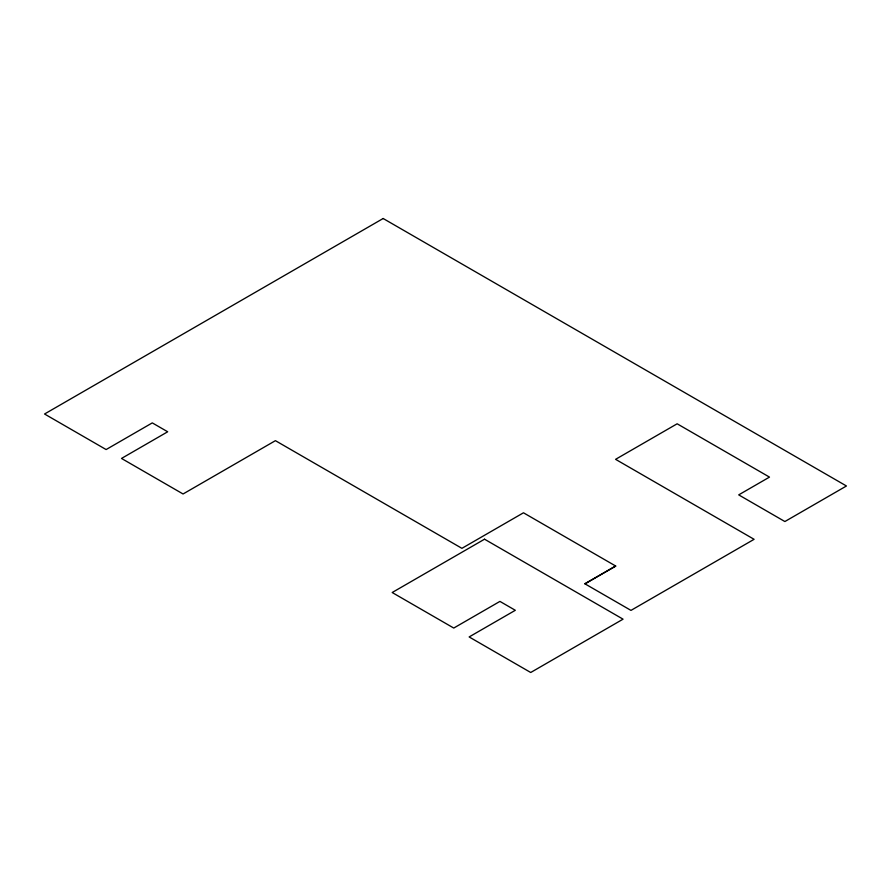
<?xml version="1.0" encoding="UTF-8"?>
<svg xmlns="http://www.w3.org/2000/svg" width="891" height="891" viewBox="0 0 891 891"><rect width="100%" height="100%" fill="white"/><g stroke="black" fill="none" stroke-linecap="round" stroke-linejoin="round"><path stroke-width="1.34" d="M585.042 583.883L615.581 565.963M383.163 218.507L44.55 414.003L106.118 449.554L152.294 422.891L167.686 431.779L121.51 458.442L183.067 493.982L275.419 440.666L461.917 548.333L523.474 512.793L615.826 566.108L584.797 583.739L630.973 610.391L754.098 539.311L615.581 459.333L677.149 423.793L769.49 477.108L738.706 494.873L784.882 521.536L846.45 485.985L383.163 218.507M484.537 539.2L392.185 592.515L453.753 628.055L499.929 601.403L515.321 610.29L469.145 636.942L530.713 672.493L623.054 619.167L484.537 539.2"/></g></svg>
